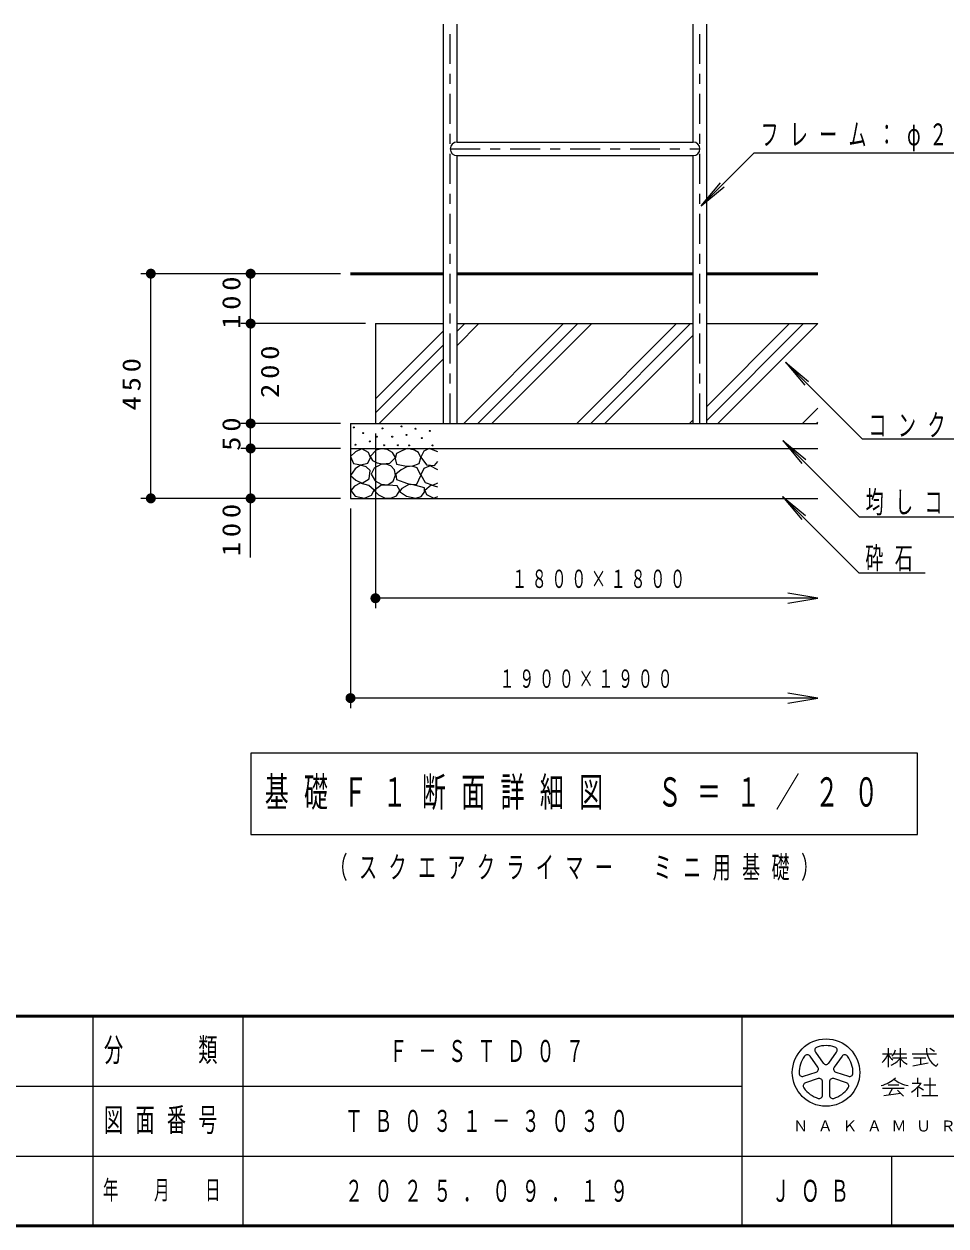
# Model space of a CAD drawing. Units: millimetres on the paper, with parts at other scales. Extents: x -385 to 0, y -594 to 267.
# Drawn here: x -141.9 to -49.6, y -594 to -473.6 of the extents above; entities that cross this region are included whole.
import ezdxf

# ---------------------------------------------------------------- set-up
doc = ezdxf.new("R2010")
doc.units = ezdxf.units.MM
doc.linetypes.add('USER2', pattern=[6, 3, -1, 1, -1])
doc.layers.add('LY_1', color=7, linetype='Continuous', lineweight=25)
doc.layers.add('LY_2', color=7, linetype='Continuous', lineweight=13)
doc.styles.add('ＭＳ ゴシック', font='')
doc.styles.get('ＭＳ ゴシック').set_extended_font_data('MS Gothic')

# ---------------------------------------------------------------- blocks, each defined once
blk = doc.blocks.new('filled_dot')
at = {"color": 0, "linetype": 'Continuous', "lineweight": -2, "const_width": 1.25}
blk.add_lwpolyline([(-0.625, 0, 1), (0.625, 0, 1)], format="xyb", close=True, dxfattribs=at)
blk = doc.blocks.new('open_arrow')
at = {"color": 0, "linetype": 'Continuous', "lineweight": -2}
blk.add_lwpolyline([(7.5, 1.25), (0, 0), (7.5, -1.25)], dxfattribs=at)

msp = doc.modelspace()

# ---------------------------------------------------------------- linework, layer by layer
at = {"layer": 'LY_1'}
for p, q in [((-99.885, -513.641), (-99.885, -473.641)), ((-98.525, -485.461), (-98.525, -473.641)), ((-74.885, -485.461), (-74.885, -473.641)), ((-73.525, -513.641), (-73.525, -473.641)), ((-98.525, -485.461), (-74.885, -485.461)), ((-98.525, -513.641), (-98.525, -486.821)), ((-98.525, -486.821), (-74.885, -486.821)), ((-74.885, -513.641), (-74.885, -486.821)), ((-106.705, -503.641), (-99.885, -503.641)), ((-106.705, -503.641), (-106.705, -513.641)), ((-98.525, -503.641), (-74.885, -503.641)), ((-73.525, -503.641), (-62.385, -503.641)), ((-109.205, -513.641), (-62.385, -513.641)), ((-109.205, -513.641), (-109.205, -521.141)), ((-109.205, -516.141), (-62.385, -516.141)), ((-109.205, -521.141), (-62.385, -521.141))]:
    msp.add_line(p, q, dxfattribs=at)
at = {"layer": 'LY_1', "linetype": 'USER2', "lineweight": 13}
for p, q in [((-99.205, -513.641), (-99.205, -473.641)), ((-74.205, -513.641), (-74.205, -473.641)), ((-99.205, -486.141), (-74.205, -486.141))]:
    msp.add_line(p, q, dxfattribs=at)
at = {"layer": 'LY_1', "lineweight": 13}
for p, q in [((-68.769, -486.542), (-74.082, -491.856)), ((-68.769, -486.542), (-26.121, -486.542)), ((-74.082, -491.856), (-72.153, -489.557)), ((-74.082, -491.856), (-71.784, -489.927)), ((-110.205, -498.641), (-130.205, -498.641)), ((-129.205, -521.141), (-129.205, -498.641)), ((-119.205, -503.641), (-119.205, -498.641)), ((-107.705, -503.641), (-120.205, -503.641)), ((-119.205, -513.641), (-119.205, -503.641)), ((-98.525, -504.404), (-97.761, -503.641)), ((-98.525, -505.819), (-96.347, -503.641)), ((-97.862, -513.641), (-87.862, -503.641)), ((-96.448, -513.641), (-86.448, -503.641)), ((-95.033, -513.641), (-85.033, -503.641)), ((-86.548, -513.641), (-76.548, -503.641)), ((-85.134, -513.641), (-75.134, -503.641)), ((-73.525, -511.931), (-65.234, -503.641)), ((-73.525, -513.345), (-63.82, -503.641)), ((-72.406, -513.641), (-62.406, -503.641)), ((-106.705, -511.17), (-99.885, -504.35)), ((-83.72, -513.641), (-74.885, -504.806)), ((-106.705, -512.584), (-99.885, -505.764)), ((-106.347, -513.641), (-99.885, -507.179)), ((-65.615, -507.516), (-63.687, -509.814)), ((-65.615, -507.516), (-63.317, -509.444)), ((-57.945, -515.186), (-65.615, -507.516)), ((-63.921, -513.641), (-62.385, -512.105)), ((-110.205, -513.641), (-120.205, -513.641)), ((-119.205, -516.141), (-119.205, -513.641)), ((-75.234, -513.641), (-74.885, -513.291)), ((-62.507, -513.641), (-62.385, -513.519)), ((-106.705, -514.641), (-106.705, -532.141)), ((-110.205, -516.141), (-120.205, -516.141)), ((-119.205, -527.073), (-119.205, -516.141)), ((-65.906, -515.335), (-63.978, -517.633)), ((-65.906, -515.335), (-63.608, -517.263)), ((-58.236, -523.005), (-65.906, -515.335)), ((-57.945, -515.186), (-39.308, -515.186)), ((-110.205, -521.141), (-130.205, -521.141)), ((-65.939, -520.942), (-64.01, -523.24)), ((-65.939, -520.942), (-63.64, -522.87)), ((-58.268, -528.612), (-65.939, -520.942)), ((-109.205, -522.141), (-109.205, -542.141)), ((-58.236, -523.005), (-33.6, -523.005)), ((-58.268, -528.612), (-51.632, -528.612)), ((-62.385, -531.141), (-106.705, -531.141)), ((-62.385, -541.141), (-109.205, -541.141)), ((-119.195, -546.651), (-119.195, -554.785)), ((-52.395, -546.651), (-119.195, -546.651)), ((-52.395, -554.785), (-52.395, -546.651)), ((-119.195, -554.785), (-52.395, -554.785))]:
    msp.add_line(p, q, dxfattribs=at)
at = {"layer": 'LY_1', "lineweight": 50}
for p, q in [((-109.205, -498.641), (-99.885, -498.641)), ((-98.525, -498.641), (-74.885, -498.641)), ((-73.525, -498.641), (-62.385, -498.641))]:
    msp.add_line(p, q, dxfattribs=at)
at = {"layer": 'LY_1'}
for points in [[(-108.083, -516.171), (-108.716, -516.472), (-109.192, -516.947), (-108.891, -517.644), (-108.162, -517.786), (-107.465, -517.628), (-107.211, -517.042), (-107.401, -516.535)], [(-106.111, -516.166), (-106.639, -516.301), (-107.22, -516.936), (-106.99, -517.355), (-106.533, -517.593), (-106.017, -517.666), (-105.274, -517.599), (-104.706, -517.058), (-104.99, -516.558), (-105.523, -516.248)], [(-103.52, -516.156), (-104.057, -516.379), (-104.603, -516.648), (-104.72, -517.149), (-104.586, -517.713), (-103.762, -517.874), (-103.037, -517.919), (-102.312, -517.659), (-102.16, -517.051), (-102.393, -516.541), (-102.795, -516.317)], [(-108.209, -517.818), (-108.748, -518.167), (-109.192, -518.848), (-108.685, -519.307), (-108.019, -519.624), (-107.322, -519.181), (-107.243, -518.341), (-107.651, -517.978)], [(-106.747, -519.382), (-106.125, -519.728), (-105.449, -519.774), (-104.936, -519.413), (-104.692, -518.815), (-104.804, -518.278), (-105.152, -517.869), (-105.618, -517.704), (-106.152, -517.761), (-106.842, -518.13), (-107.139, -518.707)], [(-103.571, -517.986), (-104.125, -518.284), (-104.652, -518.703), (-104.598, -519.257), (-103.854, -519.527), (-103.219, -519.743), (-102.571, -519.716), (-102.165, -518.851), (-102.517, -518.095), (-103.02, -517.93)], [(-108.25, -519.615), (-108.819, -519.934), (-109.157, -520.356), (-108.753, -520.923), (-107.811, -521.126), (-107.095, -520.806), (-106.822, -520.302), (-107.361, -519.846)], [(-105.395, -519.822), (-106.179, -519.863), (-106.841, -520.336), (-106.409, -520.795), (-105.719, -521.106), (-105.154, -521.114), (-104.611, -520.89), (-104.273, -520.363), (-104.53, -519.876)], [(-103.28, -519.73), (-104.05, -520.149), (-104.293, -520.447), (-103.604, -520.933), (-102.658, -521.122), (-102.128, -520.939), (-101.78, -520.514), (-101.807, -520.095), (-102.672, -519.866)]]:
    msp.add_lwpolyline(points, close=True, dxfattribs=at)
for points in [[(-100.455, -516.476), (-101.311, -516.159), (-101.849, -516.428), (-102.166, -517.03), (-101.58, -517.791), (-100.804, -517.854), (-100.455, -517.458)], [(-100.471, -518.282), (-101.231, -517.886), (-101.865, -518.139), (-102.166, -518.789), (-101.722, -519.565), (-100.962, -519.803), (-100.471, -519.597)], [(-100.455, -520.009), (-101.12, -519.803), (-101.77, -520.357), (-101.596, -520.753), (-100.867, -521.118), (-100.455, -520.959)]]:
    msp.add_lwpolyline(points, dxfattribs=at)
for centre in [(-104.084, -513.936), (-108.875, -514.032), (-107.924, -514.602), (-106.578, -514.966), (-106.007, -514.143), (-105.03, -514.963), (-103.584, -514.787), (-102.679, -514.166), (-102.071, -515.098), (-101.26, -514.382), (-108.716, -515.774), (-107.275, -515.442), (-105.833, -515.822), (-104.449, -515.815), (-103.341, -515.842), (-100.989, -515.842)]:
    msp.add_circle(centre, 0.05, dxfattribs=at)
for centre, start, end in [((-98.525, -486.141), 90, 270), ((-74.885, -486.141), 270, 90)]:
    msp.add_arc(centre, 0.68, start, end, dxfattribs=at)
at = {"layer": 'LY_2', "lineweight": 50}
for p, q in [((-385, -573), (0, -573)), ((-385, -594), (0, -594))]:
    msp.add_line(p, q, dxfattribs=at)
at = {"layer": 'LY_2', "lineweight": 25}
for p, q in [((-135, -573), (-135, -594)), ((-70, -573), (-70, -594)), ((-55.361, -576.207), (-55.361, -578.097)), ((-54.146, -576.207), (-54.146, -578.097)), ((-50.719, -576.533), (-51.16, -576.239)), ((-55.901, -576.747), (-54.956, -576.747)), ((-54.915, -577.152), (-53.471, -577.152)), ((-54.769, -576.747), (-53.525, -576.747)), ((-52.931, -576.747), (-50.501, -576.747)), ((-52.889, -577.98), (-51.353, -577.673)), ((-52.796, -577.152), (-51.581, -577.152)), ((-52.121, -577.152), (-52.121, -577.827)), ((-187.5, -580), (-70, -580)), ((-55.361, -579.852), (-54.281, -579.852)), ((-52.931, -579.717), (-52.051, -579.717)), ((-52.391, -579.177), (-52.391, -579.717)), ((-52.391, -580.09), (-52.391, -581.067)), ((-52.34, -580.04), (-51.796, -580.354)), ((-51.783, -579.852), (-50.568, -579.852)), ((-51.176, -579.177), (-51.176, -580.932)), ((-55.901, -580.216), (-53.741, -580.216)), ((-55.765, -580.933), (-54.113, -580.696)), ((-54.899, -580.216), (-55.289, -580.864)), ((-54.416, -580.393), (-53.81, -580.999)), ((-51.986, -580.932), (-50.366, -580.932)), ((-242.5, -587), (0, -587)), ((-55, -587), (-55, -594))]:
    msp.add_line(p, q, dxfattribs=at)
at = {"layer": 'LY_2'}
for p, q in [((-120, -573), (-120, -594)), ((-62.39, -578.083), (-63.175, -577.003)), ((-62.629, -576.607), (-61.844, -577.687)), ((-61.298, -577.687), (-60.513, -576.607)), ((-59.967, -577.003), (-60.752, -578.083)), ((-63.828, -579.015), (-62.559, -578.603)), ((-60.583, -578.603), (-59.313, -579.015)), ((-62.35, -579.245), (-63.62, -579.657)), ((-61.908, -580.901), (-61.908, -579.566)), ((-61.233, -579.566), (-61.233, -580.901)), ((-59.522, -579.657), (-60.792, -579.245))]:
    msp.add_line(p, q, dxfattribs=at)
msp.add_circle((-61.571, -578.637), 3.375, dxfattribs=at)
for centre, radius, start, end in [((-62.356, -576.408), 0.338, 109.39847, 215.99997), ((-61.571, -578.637), 2.7, 70.60155, 109.39847), ((-60.786, -576.408), 0.338, 324, 70.60155), ((-61.571, -578.637), 2.7, 142.60154, 181.39846), ((-63.448, -577.202), 0.338, 35.99999, 142.60154), ((-61.571, -577.488), 0.338, 215.99998, 324), ((-59.694, -577.202), 0.338, 37.39846, 143.99995), ((-61.571, -578.637), 2.7, 358.60155, 37.39847), ((-63.933, -578.694), 0.338, 181.39848, 287.99997), ((-62.663, -578.282), 0.338, 287.99998, 35.99999), ((-60.479, -578.282), 0.338, 143.99996, 251.99999), ((-59.209, -578.694), 0.338, 252.00001, 358.60156), ((-63.516, -579.978), 0.338, 107.99999, 214.60154), ((-62.246, -579.566), 0.338, 359.99997, 107.99999), ((-60.896, -579.566), 0.338, 71.99997, 179.99999), ((-59.626, -579.978), 0.338, 325.39847, 71.99996), ((-61.571, -578.637), 2.7, 214.60156, 253.39848), ((-62.246, -580.901), 0.338, 253.39847, 359.99997), ((-60.896, -580.901), 0.338, 179.99999, 286.60154), ((-61.571, -578.637), 2.7, 286.60155, 325.39847)]:
    msp.add_arc(centre, radius, start, end, dxfattribs=at)
at = {"layer": 'LY_2', "lineweight": 25}
for centre, radius, start, end in [((-56.002, -575.953), 1.467, 313.72108, 343.54317), ((-49.563, -576.306), 1.953, 177.09472, 240.51891), ((-57.466, -575.916), 2.285, 311.36185, 337.13638), ((-53.383, -575.573), 2.345, 212.50346, 230.00631), ((-56.374, -575.182), 3.034, 295.86917, 317.23867), ((-51.918, -575.182), 3.034, 222.76131, 240.10806), ((-51.54, -577.195), 1.299, 321.42112, 334.8249), ((-56.898, -576.743), 3.32, 285.11261, 313.40619), ((-52.77, -576.806), 3.192, 231.17281, 259.75506), ((-55.66, -576.774), 4.657, 304.87257, 320.80411)]:
    msp.add_arc(centre, radius, start, end, dxfattribs=at)

# ---------------------------------------------------------------- block references
at = {"layer": 'LY_1', "lineweight": 13, "xscale": 0.4, "yscale": 0.4}
for name, p, rotation in [('filled_dot', (-129.205, -498.641), 270), ('filled_dot', (-119.205, -498.641), 270), ('filled_dot', (-119.205, -503.641), 270), ('filled_dot', (-119.205, -503.641), 90), ('filled_dot', (-119.205, -513.641), 270), ('filled_dot', (-119.205, -513.641), 90), ('filled_dot', (-119.205, -516.141), 270), ('filled_dot', (-119.205, -516.141), 90), ('filled_dot', (-129.205, -521.141), 90), ('filled_dot', (-119.205, -521.141), 90), ('open_arrow', (-62.385, -531.141), 180), ('open_arrow', (-62.385, -541.141), 180)]:
    msp.add_blockref(name, p, dxfattribs=dict(at, rotation=rotation))
for p in [(-106.705, -531.141), (-109.205, -541.141)]:
    msp.add_blockref('filled_dot', p, dxfattribs=at)

# ---------------------------------------------------------------- texts
at = {"layer": 'LY_1', "style": 'ＭＳ ゴシック'}
for s, insert, char_height, attachment_point in [('\\T1.63;\\W0.6;フレーム：φ２７．２×２．８', (-68.121, -486.392), 2.199, 7), ('\\T1.64;\\W0.6;コンクリート', (-57.308, -515.036), 2.199, 7), ('\\T1.64;\\W0.6;均しコンクリート', (-57.6, -522.855), 2.199, 7), ('\\T1.64;\\W0.6;砕石', (-57.632, -528.462), 2.199, 7), ('\\T1.32;\\W0.6;１８００×１８００', (-84.118, -530.141), 1.833, 8), ('\\T1.32;\\W0.6;１９００×１９００', (-85.368, -540.141), 1.833, 8), ('\\T1.64;\\W0.6;基礎Ｆ１断面詳細図\u3000Ｓ＝１／２０', (-117.795, -550.718), 2.933, 4), ('\\T1.64;\\W0.6;（スクエアクライマー\u3000ミニ用基礎）', (-111.295, -558.218), 2.199, 4), ('\\T1.64;\\W0.6;Ｆ－ＳＴＤ０７', (-95, -576.5), 2.199, 5), ('\\T1.64;\\W0.6;ＴＢ０３１－３０３０', (-95, -583.5), 2.199, 5), ('\\T1.64;\\W0.6;２０２５．０９．１９', (-95, -590.5), 2.199, 5)]:
    msp.add_mtext(s, dxfattribs=dict(at, insert=insert, char_height=char_height, attachment_point=attachment_point))
at = {"layer": 'LY_1', "char_height": 1.833, "rotation": 90, "style": 'ＭＳ ゴシック'}
for s, insert, attachment_point in [('\\T1.33;\\W1.15;100', (-120.205, -501.309), 8), ('\\T1.33;\\W1.15;200', (-118.205, -508.224), 2), ('\\T1.33;\\W1.15;450', (-130.205, -509.475), 8), ('\\T1.34;\\W1.15;50', (-120.205, -514.463), 8), ('\\T1.33;\\W1.15;100', (-120.205, -524.073), 8)]:
    msp.add_mtext(s, dxfattribs=dict(at, insert=insert, attachment_point=attachment_point))
at = {"layer": 'LY_2', "attachment_point": 4, "style": 'ＭＳ ゴシック'}
for s, insert, char_height in [('\\T1.64;\\W0.6;分\u3000\u3000類', (-133.9, -576.5), 2.346), ('\\T1.64;\\W0.6;図面番号', (-133.9, -583.5), 2.346), ('\\T1.64;ＮＡＫＡＭＵＲＡ\u3000ＭＦＧ．ＣＯＲＰＯＲＡＴＩＯＮ', (-64.855, -584), 1.1), ('\\T1.64;\\W0.6;年\u3000月\u3000日', (-134, -590.5), 1.906), ('\\T1.64;\\W0.6;ＪＯＢ', (-67, -590.5), 2.199)]:
    msp.add_mtext(s, dxfattribs=dict(at, insert=insert, char_height=char_height))

doc.saveas('drawing.dxf')
